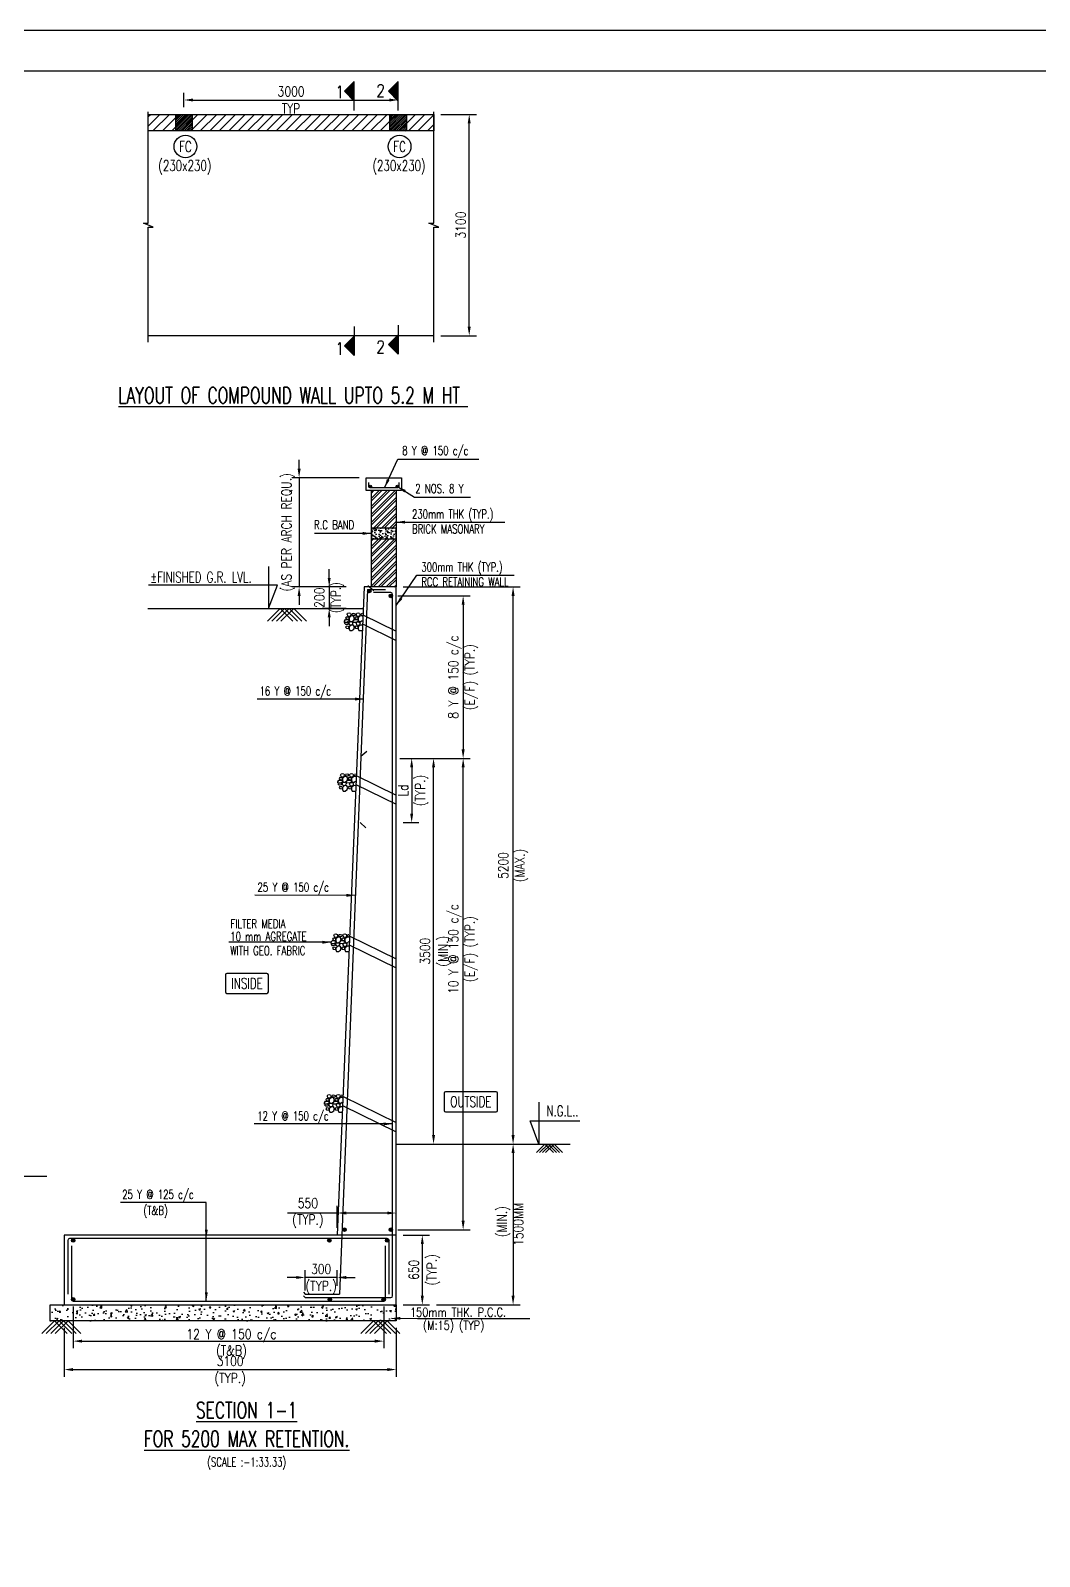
# Model space of a CAD drawing. Extents: x 345615 to 1272425, y -526289 to -156124.
# Drawn here: x 810959 to 839225, y -309011 to -266277 of the extents above; entities that cross this region are included whole.
import ezdxf
from ezdxf.enums import TextEntityAlignment as Align
from ezdxf.lldxf.tags import DXFTag

# ---------------------------------------------------------------- set-up
doc = ezdxf.new("R2010")
doc.units = 0
doc.header["$LTSCALE"] = 500
doc.header["$MEASUREMENT"] = 0
doc.header["$PDMODE"] = 35
doc.header["$PDSIZE"] = -15
doc.layers.get('DEFPOINTS').update_dxf_attribs({"color": 4})
for name, color, linetype in [('NO. BEAM', 3, 'Continuous'), ('S-BRECK LINE', 8, 'Continuous'), ('S-COLUMN', 1, 'Continuous'), ('S-COLUMN CIRCLE', 9, 'Continuous'), ('S-COLUMN HATCH', 8, 'Continuous'), ('S-COLUMN NO', 2, 'Continuous'), ('S-CONCRET LINE', 4, 'Continuous'), ('S-DIM-1', 5, 'Continuous'), ('S-HATCH', 253, 'Continuous'), ('S-LEVEL SECTION', 3, 'Continuous'), ('S-PCC', 9, 'Continuous'), ('S-REINFORCEMENT', 6, 'Continuous'), ('S-RETAINING WALL', 6, 'Continuous'), ('S-RETAINING WALL HATCH', 8, 'Continuous'), ('S-SECTION MARK', 1, 'Continuous'), ('S-TEXT', 2, 'Continuous'), ('S-TEXT-1', 4, 'Continuous'), ('S-TITIL', 6, 'Continuous'), ('s_TITILE', 9, 'Continuous'), ('TITLE', 4, 'Continuous')]:
    doc.layers.add(name, color=color, linetype=linetype)
doc.layers.add('RIDE-PROFILE', color=8, linetype='Continuous', lineweight=25)
doc.styles.add('ROMANS', font='simplex.shx', dxfattribs={"width": 0.8, "height": 275, "bigfont": 'bigfont.shx'})
tags = doc.linetypes.add('HIDDEN', pattern=[0.375, 0.25, -0.125]).pattern_tags.tags
tags[6:7] = [DXFTag(74, 4), DXFTag(75, 0), DXFTag(340, '0'), DXFTag(46, 1.0), DXFTag(50, 0.0), DXFTag(44, 0.0), DXFTag(45, 0.0)]
tags[4:5] = [DXFTag(74, 4), DXFTag(75, 0), DXFTag(340, '0'), DXFTag(46, 1.0), DXFTag(50, 0.0), DXFTag(44, 0.0), DXFTag(45, 0.0)]
doc.dimstyles.new('dim100', dxfattribs={"dimtxt": 250, "dimasz": 250, "dimexe": 200, "dimexo": 200, "dimgap": 100, "dimtad": 1, "dimdec": 0, "dimzin": 0, "dimdsep": 46, "dimtxsty": 'ROMANS', "dimcen": 0, "dimclrd": 5, "dimclre": 5, "dimclrt": 4, "dimadec": 0, "dimazin": 0, "dimtfac": 1, "dimtdec": 0, "dimtix": 1, "dimtofl": 0, "dimtmove": 2, "dimatfit": 3, "dimfxl": 0, "dimtolj": 1, "dimtzin": 0, "dimlwd": -1, "dimlwe": -1, "dimarcsym": 0})
doc.dimstyles.new('dim33.33', dxfattribs={"dimtxt": 250, "dimasz": 250, "dimexe": 200, "dimexo": 200, "dimgap": 100, "dimtad": 1, "dimdec": 0, "dimlfac": 0.333331, "dimzin": 0, "dimdsep": 46, "dimtxsty": 'ROMANS', "dimcen": 0, "dimclrd": 5, "dimclre": 5, "dimclrt": 4, "dimadec": 0, "dimazin": 0, "dimtfac": 1, "dimtdec": 0, "dimtix": 1, "dimtofl": 0, "dimtmove": 2, "dimatfit": 3, "dimfxl": 0, "dimtolj": 1, "dimtzin": 0, "dimlwd": -1, "dimlwe": -1, "dimarcsym": 0})
doc.dimstyles.new('dim50', dxfattribs={"dimtxt": 250, "dimasz": 250, "dimexe": 200, "dimexo": 200, "dimgap": 100, "dimtad": 1, "dimdec": 0, "dimlfac": 0.5, "dimzin": 0, "dimdsep": 46, "dimtxsty": 'ROMANS', "dimcen": 0, "dimclrd": 5, "dimclre": 5, "dimclrt": 4, "dimadec": 0, "dimazin": 0, "dimtfac": 1, "dimtdec": 0, "dimtix": 1, "dimtofl": 0, "dimtmove": 2, "dimatfit": 3, "dimfxl": 0, "dimtolj": 1, "dimtzin": 0, "dimlwd": -1, "dimlwe": -1, "dimarcsym": 0})
pattern_1 = [(45, (-328597.685, -32610.178), (15.2387667, -15.2387667), [])]

# ---------------------------------------------------------------- blocks, each defined once
blk = doc.blocks.new('*D471')
at = {"layer": 'DEFPOINTS', "color": 0}
for p in [(821203, -286660, 0), (823079, -286660), (821053, -299860, 0)]:
    blk.add_point(p, dxfattribs=at)
at = {"layer": 'S-DIM-1', "color": 5}
for p, q in [((821403, -286660), (823279, -286660)), ((821253, -299860), (823279, -299860))]:
    blk.add_line(p, q, dxfattribs=at)
at = {"layer": 'S-DIM-1', "color": 5, "lineweight": -3}
blk.add_line((823079, -299610), (823079, -286910), dxfattribs=at)
at = {"layer": 'S-DIM-1', "color": 5}
for points in [[(823037, -286910), (823121, -286910), (823079, -286660)], [(823037, -299610), (823121, -299610), (823079, -299860)]]:
    blk.add_solid(points, dxfattribs=at)
at = {"layer": 'S-DIM-1', "color": 4, "insert": (823079, -292000), "char_height": 275, "attachment_point": 5, "rotation": 90, "style": 'ROMANS'}
blk.add_mtext('\\A1;10 Y @ 150 c/c\\P(E/F) (TYP.)', dxfattribs=at)
blk = doc.blocks.new('*D472')
at = {"layer": 'DEFPOINTS', "color": 0}
for p in [(821203, -300010), (821203, -301960), (821935, -301960)]:
    blk.add_point(p, dxfattribs=at)
at = {"layer": 'S-DIM-1', "color": 5}
for p, q in [((821403, -300010), (822135, -300010)), ((821403, -301960), (822135, -301960))]:
    blk.add_line(p, q, dxfattribs=at)
at = {"layer": 'S-DIM-1', "color": 5, "lineweight": -3}
blk.add_line((821935, -300260), (821935, -301710), dxfattribs=at)
at = {"layer": 'S-DIM-1', "color": 5}
for points in [[(821893, -300260), (821977, -300260), (821935, -300010)], [(821893, -301710), (821977, -301710), (821935, -301960)]]:
    blk.add_solid(points, dxfattribs=at)
at = {"layer": 'S-DIM-1', "color": 4, "char_height": 275, "attachment_point": 5, "rotation": 90, "style": 'ROMANS'}
for s, insert in [('\\A1;650', (821697, -300985)), ('\\A1;(TYP.)', (822244, -300985))]:
    blk.add_mtext(s, dxfattribs=dict(at, insert=insert))
blk = doc.blocks.new('*D473')
at = {"layer": 'DEFPOINTS', "color": 0}
for p in [(812153, -301810, -19), (820853, -301810, -19), (820853, -302980)]:
    blk.add_point(p, dxfattribs=at)
at = {"layer": 'S-DIM-1', "color": 5}
for p, q in [((812153, -302010), (812153, -303180)), ((820853, -302010), (820853, -303180)), ((812403, -302980), (820603, -302980))]:
    blk.add_line(p, q, dxfattribs=at)
for points in [[(812403, -302938), (812403, -303022), (812153, -302980)], [(820603, -302938), (820603, -303022), (820853, -302980)]]:
    blk.add_solid(points, dxfattribs=at)
at = {"layer": 'S-DIM-1', "color": 4, "insert": (816588, -303059), "char_height": 275, "attachment_point": 5, "style": 'ROMANS'}
blk.add_mtext('\\A1;12 Y @ 150 c/c\\P(T&B)', dxfattribs=at)
blk = doc.blocks.new('*D474')
at = {"layer": 'DEFPOINTS', "color": 0}
for p in [(811903, -302410, -19), (821203, -302410, -19), (821203, -303776)]:
    blk.add_point(p, dxfattribs=at)
at = {"layer": 'S-DIM-1', "color": 5}
for p, q in [((811903, -302610), (811903, -303976)), ((821203, -302610), (821203, -303976)), ((812153, -303776), (820953, -303776))]:
    blk.add_line(p, q, dxfattribs=at)
for points in [[(812153, -303734), (812153, -303818), (811903, -303776)], [(820953, -303734), (820953, -303818), (821203, -303776)]]:
    blk.add_solid(points, dxfattribs=at)
at = {"layer": 'S-DIM-1', "color": 4, "char_height": 275, "style": 'ROMANS'}
for s, insert, attachment_point in [('\\A1;3100', (816553, -303676), 8), ('\\A1;(TYP.)', (816553, -303876), 2)]:
    blk.add_mtext(s, dxfattribs=dict(at, insert=insert, attachment_point=attachment_point))
blk = doc.blocks.new('*D475')
at = {"layer": 'DEFPOINTS', "color": 0}
for p in [(821203, -281860), (824478, -281860), (822982, -297460, 0)]:
    blk.add_point(p, dxfattribs=at)
at = {"layer": 'S-DIM-1', "color": 5}
for p, q in [((821403, -281860), (824678, -281860)), ((823182, -297460), (824678, -297460))]:
    blk.add_line(p, q, dxfattribs=at)
at = {"layer": 'S-DIM-1', "color": 5, "lineweight": -3}
blk.add_line((824478, -297210), (824478, -282110), dxfattribs=at)
at = {"layer": 'S-DIM-1', "color": 5}
for points in [[(824436, -282110), (824520, -282110), (824478, -281860)], [(824436, -297210), (824520, -297210), (824478, -297460)]]:
    blk.add_solid(points, dxfattribs=at)
at = {"layer": 'S-DIM-1', "color": 4, "insert": (824478, -289660), "char_height": 275, "attachment_point": 5, "rotation": 90, "style": 'ROMANS'}
blk.add_mtext('\\A1;5200\\P(MAX.)', dxfattribs=at)
blk = doc.blocks.new('*D476')
at = {"layer": 'DEFPOINTS', "color": 0}
for p in [(820003, -281860, -1), (819327, -282460), (820003, -282460, -1)]:
    blk.add_point(p, dxfattribs=at)
at = {"layer": 'S-DIM-1', "color": 5, "lineweight": -3}
for p, q in [((819327, -281610), (819327, -281360)), ((819327, -281860), (819327, -282460)), ((819327, -282710), (819327, -282960))]:
    blk.add_line(p, q, dxfattribs=at)
at = {"layer": 'S-DIM-1', "color": 5}
for p, q in [((819803, -281860), (819127, -281860)), ((819803, -282460), (819127, -282460))]:
    blk.add_line(p, q, dxfattribs=at)
for points in [[(819285, -281610), (819368, -281610), (819327, -281860)], [(819285, -282710), (819368, -282710), (819327, -282460)]]:
    blk.add_solid(points, dxfattribs=at)
at = {"layer": 'S-DIM-1', "color": 4, "insert": (819327, -282160), "char_height": 275, "attachment_point": 5, "rotation": 90, "style": 'ROMANS'}
blk.add_mtext('\\A1;200\\P(TYP.)', dxfattribs=at)
blk = doc.blocks.new('*D477')
at = {"layer": 'DEFPOINTS', "color": 0}
for p in [(818653, -301197), (819553, -301634), (818653, -301760)]:
    blk.add_point(p, dxfattribs=at)
at = {"layer": 'S-DIM-1', "color": 5, "lineweight": -3}
for p, q in [((818403, -301197), (818153, -301197)), ((819553, -301197), (818653, -301197)), ((819803, -301197), (820053, -301197))]:
    blk.add_line(p, q, dxfattribs=at)
at = {"layer": 'S-DIM-1', "color": 5}
for p, q in [((818653, -301560), (818653, -300997)), ((819553, -301434), (819553, -300997))]:
    blk.add_line(p, q, dxfattribs=at)
for points in [[(818403, -301155), (818403, -301239), (818653, -301197)], [(819803, -301155), (819803, -301239), (819553, -301197)]]:
    blk.add_solid(points, dxfattribs=at)
at = {"layer": 'S-DIM-1', "color": 4, "char_height": 275, "style": 'ROMANS'}
for s, insert, attachment_point in [('\\A1;300', (819103, -301097), 8), ('\\A1;(TYP.)', (819103, -301297), 2)]:
    blk.add_mtext(s, dxfattribs=dict(at, insert=insert, attachment_point=attachment_point))
blk = doc.blocks.new('*D478')
at = {"layer": 'DEFPOINTS', "color": 0}
for p in [(820363, -278800), (818484, -281860), (820003, -281860)]:
    blk.add_point(p, dxfattribs=at)
at = {"layer": 'S-DIM-1', "color": 5, "lineweight": -3}
for p, q in [((818484, -278550), (818484, -278300)), ((818484, -278800), (818484, -281860)), ((818484, -282110), (818484, -282360))]:
    blk.add_line(p, q, dxfattribs=at)
at = {"layer": 'S-DIM-1', "color": 5}
for p, q in [((820163, -278800), (818284, -278800)), ((819803, -281860), (818284, -281860))]:
    blk.add_line(p, q, dxfattribs=at)
for points in [[(818442, -278550), (818526, -278550), (818484, -278800)], [(818442, -282110), (818526, -282110), (818484, -281860)]]:
    blk.add_solid(points, dxfattribs=at)
at = {"layer": 'S-DIM-1', "color": 4, "insert": (818175, -280330), "char_height": 275, "attachment_point": 5, "rotation": 90, "style": 'ROMANS'}
blk.add_mtext('\\A1;(AS PER ARCH REQU.)', dxfattribs=at)
blk = doc.blocks.new('*D479')
at = {"layer": 'DEFPOINTS', "color": 0}
for p in [(821103, -286660), (821203, -288460), (821637, -288460)]:
    blk.add_point(p, dxfattribs=at)
at = {"layer": 'S-DIM-1', "color": 5}
for p, q in [((821303, -286660), (821837, -286660)), ((821403, -288460), (821837, -288460))]:
    blk.add_line(p, q, dxfattribs=at)
at = {"layer": 'S-DIM-1', "color": 5, "lineweight": -3}
blk.add_line((821637, -286910), (821637, -288210), dxfattribs=at)
at = {"layer": 'S-DIM-1', "color": 5}
for points in [[(821595, -286910), (821678, -286910), (821637, -286660)], [(821595, -288210), (821678, -288210), (821637, -288460)]]:
    blk.add_solid(points, dxfattribs=at)
at = {"layer": 'S-DIM-1', "color": 4, "char_height": 275, "rotation": 90, "style": 'ROMANS'}
for s, insert, attachment_point in [('\\A1;(TYP.)', (821737, -287560), 2), ('\\A1;Ld', (821537, -287560), 8)]:
    blk.add_mtext(s, dxfattribs=dict(at, insert=insert, attachment_point=attachment_point))
blk = doc.blocks.new('*D480')
at = {"layer": 'DEFPOINTS', "color": 0}
for p in [(822450, -297460, 0), (822135, -301960, 0), (824478, -301960)]:
    blk.add_point(p, dxfattribs=at)
at = {"layer": 'S-DIM-1', "color": 5}
for p, q in [((822650, -297460), (824678, -297460)), ((822335, -301960), (824678, -301960))]:
    blk.add_line(p, q, dxfattribs=at)
at = {"layer": 'S-DIM-1', "color": 5, "lineweight": -3}
blk.add_line((824478, -297710), (824478, -301710), dxfattribs=at)
at = {"layer": 'S-DIM-1', "color": 5}
for points in [[(824436, -297710), (824520, -297710), (824478, -297460)], [(824436, -301710), (824520, -301710), (824478, -301960)]]:
    blk.add_solid(points, dxfattribs=at)
at = {"layer": 'S-DIM-1', "color": 4, "insert": (824394, -299710), "char_height": 275, "attachment_point": 5, "rotation": 90, "style": 'ROMANS'}
blk.add_mtext('\\A1; (MIN.)\\P1500MM ', dxfattribs=at)
blk = doc.blocks.new('*D481')
at = {"layer": 'DEFPOINTS', "color": 0}
for p in [(821203, -286660, 0), (822250, -286660), (821203, -297460, 0)]:
    blk.add_point(p, dxfattribs=at)
at = {"layer": 'S-DIM-1', "color": 5}
for p, q in [((821403, -286660), (822450, -286660)), ((821403, -297460), (822450, -297460))]:
    blk.add_line(p, q, dxfattribs=at)
at = {"layer": 'S-DIM-1', "color": 5, "lineweight": -3}
blk.add_line((822250, -297210), (822250, -286910), dxfattribs=at)
at = {"layer": 'S-DIM-1', "color": 5}
for points in [[(822208, -286910), (822292, -286910), (822250, -286660)], [(822208, -297210), (822292, -297210), (822250, -297460)]]:
    blk.add_solid(points, dxfattribs=at)
at = {"layer": 'S-DIM-1', "color": 4, "char_height": 275, "attachment_point": 5, "rotation": 90, "style": 'ROMANS'}
for s, insert in [('\\A1;3500', (822012, -292060)), ('\\A1;(MIN.)', (822559, -292060))]:
    blk.add_mtext(s, dxfattribs=dict(at, insert=insert))
blk = doc.blocks.new('*D482')
at = {"layer": 'DEFPOINTS', "color": 0}
for p in [(819553, -299392), (821203, -299905), (819553, -300010)]:
    blk.add_point(p, dxfattribs=at)
at = {"layer": 'S-DIM-1', "color": 5, "lineweight": -3}
for p, q in [((819553, -299392), (818160, -299392)), ((820953, -299392), (819803, -299392))]:
    blk.add_line(p, q, dxfattribs=at)
at = {"layer": 'S-DIM-1', "color": 5}
for p, q in [((819553, -299810), (819553, -299192)), ((821203, -299705), (821203, -299192))]:
    blk.add_line(p, q, dxfattribs=at)
for points in [[(819803, -299351), (819803, -299434), (819553, -299392)], [(820953, -299351), (820953, -299434), (821203, -299392)]]:
    blk.add_solid(points, dxfattribs=at)
at = {"layer": 'S-DIM-1', "color": 4, "insert": (818731, -299392), "char_height": 275, "attachment_point": 5, "style": 'ROMANS'}
blk.add_mtext('\\A1;550\\P(TYP.)', dxfattribs=at)
blk = doc.blocks.new('A$C3C2A062F')
at = {"layer": 'S-COLUMN HATCH'}
h = blk.add_hatch(dxfattribs=at)
h.set_pattern_fill('ANSI31', color=256, scale=150, style=0)
h.set_pattern_definition([(45, (-56668.66, -124038.072), (-13.2582521, 13.2582521), [])])
h.paths.add_polyline_path([(115, -115), (-115, -115), (-115, 115), (115, 115)])
at = {"layer": 'S-COLUMN'}
for p, q in [((-115, -115), (-115, 115)), ((-115, 115), (115, 115)), ((115, 115), (115, -115)), ((115, -115), (-115, -115))]:
    blk.add_line(p, q, dxfattribs=at)
blk = doc.blocks.new('*U402')
at = {"layer": 'S-SECTION MARK', "ltscale": 5}
h = blk.add_hatch(dxfattribs=at)
h.set_pattern_fill('ANSI31', color=256, scale=172.406964, angle=-90, style=0)
h.set_pattern_definition(pattern_1)
h.paths.add_polyline_path([(267, 2343), (0, 2615), (0, 2072)])
h = blk.add_hatch(dxfattribs=at)
h.set_pattern_fill('ANSI31', color=256, scale=172.406964, angle=-90, style=0)
h.set_pattern_definition([(45, (-1838.978, -79340.725), (15.2387667, -15.2387667), [])])
h.paths.add_polyline_path([(267, -4744), (0, -5015), (0, -4472)])
at = {"layer": 'S-SECTION MARK'}
for p, q in [((0, 1802), (0, 2615)), ((0, 2615), (267, 2343)), ((0, 2072), (267, 2343)), ((0, -4203), (0, -5015)), ((0, -4472), (267, -4744)), ((0, -5015), (267, -4744))]:
    blk.add_line(p, q, dxfattribs=at)
blk = doc.blocks.new('*D607')
at = {"layer": 'DEFPOINTS', "color": 0, "ltscale": 0.3}
for p in [(821258, -268223), (815258, -268625), (821258, -268625)]:
    blk.add_point(p, dxfattribs=at)
at = {"layer": 'S-DIM-1', "color": 5, "ltscale": 0.3}
for p, q in [((815258, -268425), (815258, -268023)), ((815508, -268223), (821008, -268223)), ((821258, -268425), (821258, -268023))]:
    blk.add_line(p, q, dxfattribs=at)
for points in [[(815508, -268182), (815508, -268265), (815258, -268223)], [(821008, -268182), (821008, -268265), (821258, -268223)]]:
    blk.add_solid(points, dxfattribs=at)
at = {"layer": 'S-DIM-1', "color": 4, "lineweight": 0, "ltscale": 0.3, "char_height": 275, "attachment_point": 5, "style": 'ROMANS'}
for s, insert in [('\\A1;3000', (818258, -267986)), ('\\A1;TYP', (818258, -268461))]:
    blk.add_mtext(s, dxfattribs=dict(at, insert=insert))
blk = doc.blocks.new('*U403')
at = {"layer": 'S-SECTION MARK', "ltscale": 5}
h = blk.add_hatch(dxfattribs=at)
h.set_pattern_fill('ANSI31', color=256, scale=172.406964, angle=-90, style=0)
h.set_pattern_definition(pattern_1)
h.paths.add_polyline_path([(267, 2343), (0, 2615), (0, 2072)])
h = blk.add_hatch(dxfattribs=at)
h.set_pattern_fill('ANSI31', color=256, scale=172.406964, angle=-90, style=0)
h.set_pattern_definition([(45, (-1838.978, -79380.776), (15.2387667, -15.2387667), [])])
h.paths.add_polyline_path([(267, -4784), (0, -5056), (0, -4512)])
at = {"layer": 'S-SECTION MARK'}
for p, q in [((0, 1802), (0, 2615)), ((0, 2615), (267, 2343)), ((0, 2072), (267, 2343)), ((0, -4243), (0, -5056)), ((0, -4512), (267, -4784)), ((0, -5056), (267, -4784))]:
    blk.add_line(p, q, dxfattribs=at)
blk = doc.blocks.new('*U404')
at = {"layer": 'S-BRECK LINE'}
blk.add_lwpolyline([(-6550, 0), (-113, 0), (-113, -275), (113, 275), (113, 0), (6350, 0)], dxfattribs=at)
blk = doc.blocks.new('*D608')
at = {"layer": 'DEFPOINTS', "color": 0, "ltscale": 0.3}
for p in [(822258, -268625), (823249, -268625), (822258, -274825)]:
    blk.add_point(p, dxfattribs=at)
at = {"layer": 'S-DIM-1', "color": 5, "ltscale": 0.3}
for p, q in [((822458, -268625), (823449, -268625)), ((823249, -274575), (823249, -268875)), ((822458, -274825), (823449, -274825))]:
    blk.add_line(p, q, dxfattribs=at)
for points in [[(823207, -268875), (823290, -268875), (823249, -268625)], [(823207, -274575), (823290, -274575), (823249, -274825)]]:
    blk.add_solid(points, dxfattribs=at)
at = {"layer": 'S-DIM-1', "color": 4, "lineweight": 0, "ltscale": 0.3, "insert": (823011, -271725), "char_height": 275, "attachment_point": 5, "rotation": 90, "style": 'ROMANS'}
blk.add_mtext('\\A1;3100', dxfattribs=at)
blk = doc.blocks.new('*D609')
at = {"layer": 'DEFPOINTS', "color": 0}
for p in [(821053, -282110, 0), (821203, -286660, 0), (823079, -286660)]:
    blk.add_point(p, dxfattribs=at)
at = {"layer": 'S-DIM-1', "color": 5}
for p, q in [((821253, -282110), (823279, -282110)), ((821403, -286660), (823279, -286660))]:
    blk.add_line(p, q, dxfattribs=at)
at = {"layer": 'S-DIM-1', "color": 5, "lineweight": -3}
blk.add_line((823079, -282360), (823079, -286410), dxfattribs=at)
at = {"layer": 'S-DIM-1', "color": 5}
for points in [[(823037, -282360), (823121, -282360), (823079, -282110)], [(823037, -286410), (823121, -286410), (823079, -286660)]]:
    blk.add_solid(points, dxfattribs=at)
at = {"layer": 'S-DIM-1', "color": 4, "insert": (823079, -284385), "char_height": 275, "attachment_point": 5, "rotation": 90, "style": 'ROMANS'}
blk.add_mtext('\\A1;8 Y @ 150 c/c\\P(E/F) (TYP.)', dxfattribs=at)
blk = doc.blocks.new('A$C1DFA76C7')
at = {"color": 253, "linetype": 'Continuous'}
for p, q in [((-136, 449), (-121, 413)), ((-134, 449), (-118, 485)), ((-118, 485), (-78, 497)), ((-78, 497), (-37, 482)), ((-37, 482), (-22, 449)), ((-35, 413), (-22, 449)), ((-4, 449), (4, 469)), ((24, 418), (-4, 449)), ((52, 474), (4, 469)), ((103, 462), (52, 474)), ((105, 449), (82, 424)), ((105, 449), (103, 462)), ((118, 449), (133, 413)), ((120, 449), (136, 485)), ((136, 485), (176, 497)), ((176, 497), (217, 482)), ((217, 482), (232, 449)), ((219, 413), (232, 449)), ((250, 449), (258, 469)), ((278, 418), (250, 449)), ((289, 473), (258, 469)), ((-207, 258), (-179, 309)), ((-207, 228), (-207, 258)), ((-144, 223), (-207, 228)), ((-201, 197), (-193, 217)), ((-173, 166), (-201, 197)), ((-145, 222), (-193, 217)), ((-179, 309), (-113, 309)), ((-149, 378), (-174, 352)), ((-174, 352), (-154, 322)), ((-149, 124), (-174, 98)), ((-174, 98), (-154, 68)), ((-114, 171), (-173, 166)), ((-154, 322), (-90, 314)), ((-154, 68), (-90, 60)), ((-98, 370), (-149, 378)), ((-98, 116), (-149, 124)), ((-94, 209), (-145, 222)), ((-90, 251), (-144, 223)), ((-121, 413), (-78, 401)), ((-92, 197), (-114, 171)), ((-113, 309), (-80, 286)), ((-78, 352), (-98, 370)), ((-78, 98), (-98, 116)), ((-92, 197), (-94, 209)), ((-90, 314), (-78, 337)), ((-80, 286), (-90, 251)), ((-90, 60), (-78, 83)), ((-84, 203), (-69, 168)), ((-82, 203), (-66, 239)), ((-78, 401), (-35, 413)), ((-75, 355), (-78, 302)), ((-78, 337), (-78, 352)), ((-78, 302), (-57, 253)), ((-75, 101), (-78, 48)), ((-78, 83), (-78, 98)), ((-78, 48), (-58, 0)), ((-17, 408), (-75, 355)), ((-17, 154), (-75, 101)), ((-69, 168), (-26, 155)), ((-66, 239), (-26, 251)), ((-57, 253), (-4, 251)), ((-26, 251), (15, 236)), ((-26, 155), (17, 168)), ((44, 403), (-17, 408)), ((44, 149), (-17, 154)), ((-4, 251), (52, 294)), ((0, 0), (52, 40)), ((15, 236), (30, 203)), ((17, 168), (30, 203)), ((82, 424), (24, 418)), ((29, 258), (75, 309)), ((47, 228), (29, 258)), ((72, 358), (44, 403)), ((72, 104), (44, 149)), ((110, 223), (47, 228)), ((52, 294), (72, 358)), ((52, 40), (72, 104)), ((75, 309), (141, 309)), ((105, 378), (80, 352)), ((80, 352), (100, 322)), ((105, 124), (80, 98)), ((80, 98), (100, 68)), ((100, 322), (164, 314)), ((100, 68), (164, 60)), ((156, 370), (105, 378)), ((156, 116), (105, 124)), ((164, 251), (110, 223)), ((118, 195), (133, 159)), ((120, 195), (136, 231)), ((133, 413), (176, 401)), ((133, 159), (176, 147)), ((136, 231), (176, 243)), ((141, 309), (174, 286)), ((176, 352), (156, 370)), ((176, 98), (156, 116)), ((164, 314), (176, 337)), ((174, 286), (164, 251)), ((164, 60), (176, 83)), ((176, 401), (219, 413)), ((179, 355), (176, 302)), ((176, 337), (176, 352)), ((176, 302), (197, 253)), ((176, 243), (217, 228)), ((176, 147), (219, 159)), ((179, 101), (176, 48)), ((176, 83), (176, 98)), ((176, 48), (196, 0)), ((237, 408), (179, 355)), ((237, 154), (179, 101)), ((197, 253), (250, 251)), ((217, 228), (232, 195)), ((219, 159), (232, 195)), ((289, 404), (237, 408)), ((289, 150), (237, 154)), ((250, 251), (289, 281)), ((289, 420), (278, 418))]:
    blk.add_line(p, q, dxfattribs=at)
at = {"color": 253}
for p, q in [((196, 0), (289, 0, -10)), ((-58, 0), (0, 0))]:
    blk.add_line(p, q, dxfattribs=at)
blk = doc.blocks.new('zw$155A')
at = {"layer": 's_TITILE', "color": 7}
blk.add_lwpolyline([(0, 0), (88000, 0), (88000, 58000), (0, 58000)], close=True, dxfattribs=at)
at = {"layer": 's_TITILE', "color": 1}
blk.add_lwpolyline([(1300, 800), (78500, 800), (78500, 57200), (1300, 57200)], close=True, dxfattribs=at)

msp = doc.modelspace()

# ---------------------------------------------------------------- hatches: boundary and pattern name
at = {"layer": 'S-HATCH'}
h = msp.add_hatch(dxfattribs=at)
h.set_pattern_fill('ANSI32', color=256, scale=420, style=0)
h.set_pattern_definition([(45, (-7870684.63, 118943.27), (-111.369318, 111.369318), []), (45, (-7870610.38, 118943.27), (-111.369318, 111.369318), [])])
h.paths.add_polyline_path([(820512.66, -280210.341), (821202.66, -280210.341), (821202.66, -279160.341), (820512.66, -279160.341)])
h.paths.add_polyline_path([(821202.66, -280510.341), (820512.66, -280510.341), (820512.66, -281860.341), (821202.66, -281860.341)])
at = {"layer": 'S-PCC', "linetype": 'ByBlock'}
h = msp.add_hatch(dxfattribs=at)
h.set_pattern_fill('AR-CONC,_O', color=256, scale=30)
h.set_pattern_definition([(50, (-17502888.8, 1129629.59), (215.1780548, -18.8256405), [22.5, -247.5]), (355, (-17502888.8, 1129629.6), (-41.6254, 225.65764), [18, -198]), (100.4514445, (-17502870.87, 1129628.02), (173.552654, 206.8319973), [19.1220576, -210.3426336]), (46.1842, (-17502888.8, 1129689.6), (320.1723992, -49.6557842), [33.75, -371.25]), (96.6356355, (-17502862.12, 1129685.45), (280.3985837, 292.23558), [28.6831026, -315.514128]), (351.184164, (-17502888.8, 1129689.6), (280.3985835, 292.23558), [27, -297.0000003]), (21, (-17502858.8, 1129674.59), (179.0721156, -120.7856672), [22.5, -247.5]), (326, (-17502858.8, 1129674.6), (72.9945996, 217.5450135), [18, -198]), (71.4514447, (-17502843.88, 1129664.52), (252.066713, 96.7593458), [19.122057, -210.3426336]), (37.5, (-17502888.8, 1129629.59), (3.6479566, 99.86815615), [0, -195.6, 0, -201, 0, -198.75]), (7.5, (-17502888.8, 1129629.59), (78.92086123, 118.32351356), [0, -114.6, 0, -191.1, 0, -75.75]), (327.5, (-17502955.7, 1129629.59), (160.14673085, -6.76646152), [0, -75, 0, -234, 0, -310.5]), (317.5, (-17502985.7, 1129629.59), (174.9558508, 30.0314947), [0, -97.5, 0, -155.4, 0, -220.5])])
h.paths.add_polyline_path([(821202.66, -280210.341), (820512.66, -280210.341), (820512.66, -280510.341), (821202.66, -280510.341)])
h = msp.add_hatch(dxfattribs=at)
h.set_pattern_fill('AR-CONC,_O', color=256, scale=66.666667)
h.set_pattern_definition([(50, (-16281504.77, 109366.88), (478.173455, -41.834757), [50, -550]), (355, (-16281504.77, 109366.9), (-92.500889, 501.461422), [40, -440]), (100.4514445, (-16281464.9, 109363.4), (385.672564, 459.626661), [42.493461, -467.428075]), (46.1842, (-16281504.77, 109500.2), (711.49422, -110.346187), [75, -825]), (96.6356355, (-16281445.5, 109491), (623.107964, 649.4124), [63.740228, -701.142507]), (351.184164, (-16281504.8, 109500.2), (623.107963, 649.4124), [60, -660]), (21, (-16281438.1, 109466.88), (397.938035, -268.412594), [50, -550]), (326, (-16281438.1, 109466.9), (162.210221, 483.433363), [40, -440]), (71.4514447, (-16281404.94, 109444.5), (560.148251, 215.020769), [42.49346, -467.428075]), (37.5, (-16281504.77, 109366.88), (8.1065702, 221.9292359), [0, -434.6666667, 0, -446.6666667, 0, -441.6666667]), (7.5, (-16281504.77, 109366.88), (175.3796916, 262.9411413), [0, -254.6666667, 0, -424.6666667, 0, -168.3333333]), (327.5, (-16281653.43, 109366.88), (355.8816241, -15.0365812), [0, -166.6666667, 0, -520, 0, -690]), (317.5, (-16281720.1, 109366.88), (388.7907796, 66.736655), [0, -216.6666667, 0, -345.3333333, 0, -490])])
h.paths.add_polyline_path([(811508.935, -302410.341), (811508.935, -301960.341), (821202.66, -301960.341), (821202.66, -302410.341)])
at = {"layer": 'S-RETAINING WALL HATCH'}
h = msp.add_hatch(dxfattribs=at)
h.set_pattern_fill('ANSI31', color=256, scale=1500, style=0)
h.set_pattern_definition([(45, (706070.97, -519001.49), (-132.58252, 132.58252), [])])
h.paths.add_polyline_path([(822257.738, -268625.234), (822257.738, -269085.234), (814257.738, -269085.234), (814257.738, -268625.234)])

# ---------------------------------------------------------------- linework, layer by layer
at = {"color": 4, "ltscale": 0.25}
msp.add_line((822257.738, -274825.234, 11.068), (814257.738, -274825.234, 11.068), dxfattribs=at)
at = {"layer": 'NO. BEAM', "color": 7}
for points, elevation in [([(817583.468, -292681.849), (816463.468, -292681.849, 0.414213562), (816423.468, -292721.849), (816423.468, -293201.849, 0.414213562), (816463.468, -293241.849), (817583.468, -293241.849, 0.414213562), (817623.468, -293201.849), (817623.468, -292721.849, 0.414213562)], 11.068), ([(824006.018, -295997.517), (822586.018, -295997.517, 0.414213562), (822546.018, -296037.517), (822546.018, -296517.517, 0.414213562), (822586.018, -296557.517), (824006.018, -296557.517, 0.414213562), (824046.018, -296517.517), (824046.018, -296037.517, 0.414213562)], 40.325)]:
    msp.add_lwpolyline(points, format="xyb", close=True, dxfattribs=dict(at, elevation=elevation))
at = {"layer": 'RIDE-PROFILE', "color": 2, "linetype": 'HIDDEN', "ltscale": 1000}
for p, q in [((820259.973, -282893.383, 11.068), (821202.66, -283355.103, 11.068)), ((820271.806, -282644.28, 11.068), (821202.66, -283100.204, 11.068)), ((820086.014, -287140.443, 11.068), (821202.66, -287687.366, 11.068)), ((820074.181, -287389.546, 11.068), (821202.66, -287942.265, 11.068)), ((819900.222, -291636.606, 11.068), (821202.66, -292274.528, 11.068)), ((819888.389, -291885.709, 11.068), (821202.66, -292529.428, 11.068)), ((819714.431, -296132.768, 11.068), (821202.66, -296861.69, 11.068)), ((819702.597, -296381.872, 11.068), (821202.66, -297116.59, 11.068))]:
    msp.add_line(p, q, dxfattribs=at)
at = {"layer": 'S-COLUMN', "color": 4, "elevation": 11.068}
for points in [[(820512.66, -281860.341), (820512.66, -279160.341)], [(821202.66, -279160.341), (821202.66, -281860.341)]]:
    msp.add_lwpolyline(points, dxfattribs=at)
at = {"layer": 'S-COLUMN CIRCLE'}
for centre in [(815299.031, -269526.095, 11.068), (821299.031, -269526.095, 11.068)]:
    msp.add_circle(centre, 317.825, dxfattribs=at)
at = {"layer": 'S-CONCRET LINE'}
for p, q in [((819552.66, -300010.341, 11.068), (811902.66, -300010.341, 11.068)), ((811902.66, -300010.341, 11.068), (811902.66, -301960.341, 11.068)), ((811508.935, -301960.341, 11.068), (821202.66, -301960.341, 11.068))]:
    msp.add_line(p, q, dxfattribs=at)
at = {"layer": 'S-CONCRET LINE', "linetype": 'HIDDEN', "ltscale": 0.25}
msp.add_line((821202.66, -300010.341, 11.068), (819552.66, -300010.341, 11.068), dxfattribs=at)
at = {"layer": 'S-CONCRET LINE', "elevation": 11.068}
msp.add_lwpolyline([(820362.66, -279160.341), (820362.66, -278800.341), (821352.66, -278800.341), (821352.66, -279160.341)], close=True, dxfattribs=at)
msp.add_lwpolyline([(821202.66, -301960.341), (821202.66, -300010.341)], dxfattribs=at)
at = {"layer": 'S-LEVEL SECTION'}
for p, q in [((814243.488, -282460.341, 11.068), (820277.867, -282460.341, 11.068)), ((821202.66, -297460.341, 11.068), (826076.239, -297460.341, 11.068))]:
    msp.add_line(p, q, dxfattribs=at)
at = {"layer": 'S-LEVEL SECTION', "elevation": 11.068}
for points in [[(817624.008, -281289.942), (817624.008, -282460.341), (817874.008, -281810.341), (814263.379, -281810.341)], [(825203.09, -296289.942), (825203.09, -297460.341), (824953.09, -296810.341), (826346.82, -296810.341)]]:
    msp.add_lwpolyline(points, dxfattribs=at)
at = {"layer": 'S-PCC', "elevation": 11.068}
for points in [[(821202.66, -280210.341), (820512.66, -280210.341), (820512.66, -280510.341), (821202.66, -280510.341)], [(811508.935, -302410.341), (811508.935, -301960.341), (821202.66, -301960.341), (821202.66, -302410.341)]]:
    msp.add_lwpolyline(points, close=True, dxfattribs=at)
for points in [[(817593.735, -282818.314), (817951.708, -282460.341), (818309.681, -282818.314)], [(817720.298, -282818.314), (818078.271, -282460.341), (818436.243, -282818.314)], [(817846.86, -282818.314), (818204.833, -282460.341), (818562.806, -282818.314)], [(817973.423, -282818.314), (818331.396, -282460.341), (818689.368, -282818.314)], [(825610.598, -297698.99), (825371.949, -297460.341), (825133.301, -297698.99)], [(825694.973, -297698.99), (825456.324, -297460.341), (825217.676, -297698.99)], [(825779.348, -297698.99), (825540.699, -297460.341), (825302.051, -297698.99)], [(825863.723, -297698.99), (825625.074, -297460.341), (825386.426, -297698.99)], [(811989.425, -302768.314), (811631.453, -302410.341), (811273.48, -302768.314)], [(812115.988, -302768.314), (811758.015, -302410.341), (811400.042, -302768.314)], [(812242.55, -302768.314), (811884.578, -302410.341), (811526.605, -302768.314)], [(812369.113, -302768.314), (812011.14, -302410.341), (811653.167, -302768.314)], [(820929.436, -302768.314), (820571.464, -302410.341), (820213.491, -302768.314)], [(821055.999, -302768.314), (820698.026, -302410.341), (820340.053, -302768.314)], [(821182.561, -302768.314), (820824.589, -302410.341), (820466.616, -302768.314)], [(821309.124, -302768.314), (820951.151, -302410.341), (820593.178, -302768.314)]]:
    msp.add_lwpolyline(points, dxfattribs=at)
at = {"layer": 'S-REINFORCEMENT', "ltscale": 10}
msp.add_line((820400.559, -281927.095, 11.068), (819614.003, -301660.341, 11.068), dxfattribs=at)
at = {"layer": 'S-REINFORCEMENT', "elevation": 11.068}
msp.add_lwpolyline([(821277.66, -278935.341), (821277.66, -279047.841, -0.414213562), (821240.16, -279085.341), (820475.16, -279085.341, -0.414213562), (820437.66, -279047.841), (820437.66, -278935.341)], format="xyb", dxfattribs=at)
at = {"layer": 'S-REINFORCEMENT', "const_width": 37.5, "elevation": 11.068}
for points in [[(820456.41, -279047.841, 1), (820493.91, -279047.841, 1)], [(821258.91, -279047.841, -1), (821221.41, -279047.841, -1)]]:
    msp.add_lwpolyline(points, format="xyb", close=True, dxfattribs=at)
at = {"layer": 'S-REINFORCEMENT', "ltscale": 10, "elevation": 11.068}
for points in [[(818602.66, -301710.341), (818652.66, -301760.341), (821052.66, -301760.341, 0.414213562), (821102.66, -301710.341), (821102.66, -282069.297, 0.414213562), (821052.66, -282019.297), (820569.66, -282019.297)], [(821002.66, -301660.341), (821002.66, -300160.341, 0.414213562), (820952.66, -300110.341), (812052.66, -300110.341, 0.414213562), (812002.66, -300160.341), (812002.66, -301660.341)], [(812102.66, -300310.341), (812102.66, -301810.341, 0.414213562), (812152.66, -301860.341), (820852.66, -301860.341, 0.414213562), (820902.66, -301810.341), (820902.66, -300310.341)]]:
    msp.add_lwpolyline(points, format="xyb", dxfattribs=at)
for points in [[(820400.559, -281927.095), (820901.818, -281927.095)], [(820409.994, -281815.818), (820576.083, -281961.083)], [(820214.209, -286602.277), (820380.297, -286457.012)], [(820189.809, -288460.341), (820355.898, -288605.607)], [(818602.66, -301610.341), (818652.66, -301660.341), (819614.003, -301660.341)]]:
    msp.add_lwpolyline(points, dxfattribs=at)
at = {"layer": 'S-REINFORCEMENT', "ltscale": 10, "const_width": 50, "elevation": 11.068}
for points in [[(820425.658, -281977.095, 1), (820475.658, -281977.095, 1)], [(821027.66, -282110.341, 1), (821077.66, -282110.341, 1)], [(819727.66, -299860.34, 1), (819777.66, -299860.34, 1)], [(821027.66, -299860.34, 1), (821077.66, -299860.34, 1)], [(812177.66, -300160.342, 1), (812127.66, -300160.342, 1)], [(819357, -300160.342, 1), (819307, -300160.342, 1)], [(820927.66, -300160.341, -1), (820977.66, -300160.341, -1)], [(812177.66, -301810.342, -1), (812127.66, -301810.342, -1)], [(819368.448, -301810.342, -1), (819318.448, -301810.342, -1)], [(820877.66, -301810.341, -1), (820827.66, -301810.341, -1)]]:
    msp.add_lwpolyline(points, format="xyb", close=True, dxfattribs=at)
at = {"layer": 'S-REINFORCEMENT'}
for centre in [(820475.16, -279047.841, 11.068), (821240.16, -279047.841, 11.068)]:
    msp.add_circle(centre, 37.5, dxfattribs=at)
at = {"layer": 'S-REINFORCEMENT', "ltscale": 10}
for centre in [(820450.658, -281977.095, 11.068), (821052.66, -282110.341, 11.068), (819752.66, -299860.34, 11.068), (821052.66, -299860.34, 11.068), (812152.66, -300160.342, 11.068), (819332, -300160.342, 11.068), (820952.66, -300160.341, 11.068), (812152.66, -301810.342, 11.068), (819343.448, -301810.342, 11.068), (820852.66, -301810.341, 11.068)]:
    msp.add_circle(centre, 50, dxfattribs=at)
at = {"layer": 'S-RETAINING WALL', "color": 210}
for p, q in [((820302.66, -281860.341, 11.068), (819552.66, -300010.341, 11.068)), ((821202.66, -281860.341, 11.068), (820302.66, -281860.341, 11.068))]:
    msp.add_line(p, q, dxfattribs=at)
at = {"layer": 'S-RETAINING WALL', "elevation": 11.068}
msp.add_lwpolyline([(822257.738, -268625.234), (822257.738, -269085.234), (814257.738, -269085.234), (814257.738, -268625.234)], close=True, dxfattribs=at)
at = {"layer": 'S-RETAINING WALL', "color": 210, "elevation": 11.068}
msp.add_lwpolyline([(821202.66, -300010.341), (821202.66, -281860.341)], dxfattribs=at)

# ---------------------------------------------------------------- block references
at = {"xscale": 1.420454545454545, "yscale": 1.420454545454545, "zscale": 1.420454545454545}
msp.add_blockref('zw$155A', (742491.026, -348663.35), dxfattribs=at)
at = {"color": 0}
for p in [(819961.688, -283080.082, 21.708), (819775.896, -287576.245, 21.708), (819590.104, -292072.408, 21.708), (819404.313, -296568.571, 21.708)]:
    msp.add_blockref('A$C1DFA76C7', p, dxfattribs=at)
at = {"layer": 'S-REINFORCEMENT', "color": 30, "lineweight": 0, "ltscale": 0.3, "xscale": 2, "yscale": 2, "zscale": 2}
for p in [(815257.738, -268855.234, 11.068), (821257.738, -268855.234, 11.068)]:
    msp.add_blockref('A$C3C2A062F', p, dxfattribs=at)
at = {"layer": 'S-RETAINING WALL HATCH', "xscale": -1}
for name, p in [('*U403', (820023.96, -270322.93, 11.068)), ('*U402', (821257.738, -270322.93, 11.068))]:
    msp.add_blockref(name, p, dxfattribs=at)
at = {"layer": 'S-RETAINING WALL HATCH', "xscale": 0.5, "yscale": 0.5, "zscale": 0.5, "rotation": 90}
for p in [(814257.738, -271725.234, 11.068), (822257.738, -271725.234, 11.068)]:
    msp.add_blockref('*U404', p, dxfattribs=at)

# ---------------------------------------------------------------- texts
at = {"layer": 'S-COLUMN NO', "style": 'ROMANS', "width": 0.7}
for p in [(815299.031, -269526.095, 11.068), (821299.031, -269526.095, 11.068)]:
    msp.add_text('FC', height=300, dxfattribs=at).set_placement(p, align=Align.MIDDLE)
for p in [(814540.787, -270059.653, 9.815), (820540.787, -270059.653, 9.815)]:
    msp.add_text('(230x230)', height=300, dxfattribs=at).set_placement(p, align=Align.MIDDLE_LEFT)
at = {"layer": 'S-LEVEL SECTION', "style": 'ROMANS', "width": 0.7}
for s, p in [('%%PFINISHED G.R. LVL.', (814310.141, -281585.341, 11.068)), ('N.G.L..', (825412.556, -296532.788, 40.325))]:
    msp.add_text(s, height=300, dxfattribs=at).set_placement(p, align=Align.MIDDLE_LEFT)
at = {"layer": 'S-SECTION MARK', "style": 'ROMANS', "width": 0.8}
for s, p in [('1', (819623.878, -268000.41, 11.068)), ('2', (820767.826, -267962.713, 11.068)), ('1', (819623.878, -275187.913, 11.068)), ('2', (820767.826, -275138.218, 11.068))]:
    msp.add_text(s, height=349.999, dxfattribs=at).set_placement(p, align=Align.MIDDLE)
at = {"layer": 'S-TEXT', "style": 'ROMANS', "width": 0.7}
msp.add_text('(SCALE :-1:33.33)', height=250, dxfattribs=at).set_placement((817015.365, -306365.698), align=Align.MIDDLE_CENTER)
at = {"layer": 'S-TEXT-1', "style": 'ROMANS'}
for s, width, p in [('8 Y @ 150 c/c', 0.7, (821373.16, -278039.587, 11.068)), ('2 NOS. 8 Y', 0.7, (821737.994, -279105.471, 11.068)), ('230mm THK (TYP.)', 0.7, (821645.994, -279819.84, 11.068)), ('R.C BAND', 0.7, (818900.433, -280120.341, 11.068)), ('BRICK MASONARY', 0.7, (821645.994, -280234.125, 11.068)), ('300mm THK (TYP.)', 0.7, (821905.962, -281302.107, 11.068)), ('RCC RETAINING WALL', 0.7, (821905.962, -281716.393, 11.068)), ('16 Y @ 150 c/c', 0.7, (817375.414, -284773.473, 11.068)), ('25 Y @ 150 c/c', 0.7, (817317.274, -290266.338, 11.068)), ('FILTER MEDIA', 0.7, (816563.148, -291292.814, 11.868)), ('10 mm AGREGATE', 0.7, (816554.481, -291647.236, 11.868)), ('WITH GEO. FABRIC', 0.7, (816551.588, -292044.772, 11.868)), ('12 Y @ 150 c/c', 0.7, (817310.752, -296671.711, 11.068)), ('25 Y @ 125 c/c', 0.7, (813527.886, -298870.749, 11.068)), ('(T&B)', 0.7, (814123.045, -299320.749, 11.068)), ('150mm THK. P.C.C.', 0.8, (821589.438, -302171.267, 200.655)), ('(M:15) (TYP)', 0.8, (821952.115, -302534.117, 200.655))]:
    msp.add_text(s, height=250, dxfattribs=dict(at, width=width)).set_placement(p, align=Align.MIDDLE_LEFT)
at = {"layer": 'S-TITIL', "color": 6, "style": 'ROMANS', "width": 0.7}
msp.add_text('%%ULAYOUT OF COMPOUND WALL UPTO 5.2 M HT ', height=450, dxfattribs=at).set_placement((818315.063, -276494.206, 11.068), align=Align.MIDDLE)
at = {"layer": 'S-TITIL', "style": 'ROMANS', "width": 0.7}
for s, p in [('%%USECTION 1-1', (817015.365, -304915.698)), ('%%UFOR 5200 MAX RETENTION.', (817015.365, -305715.698))]:
    msp.add_text(s, height=450, dxfattribs=at).set_placement(p, align=Align.MIDDLE_CENTER)
at = {"layer": 'TITLE', "color": 2, "style": 'ROMANS', "width": 0.7}
for s, p in [('INSIDE', (817023.468, -292961.849, 11.068)), ('OUTSIDE', (823296.018, -296277.517, 40.325))]:
    msp.add_text(s, height=300, dxfattribs=at).set_placement(p, align=Align.MIDDLE_CENTER)

# ---------------------------------------------------------------- dimensions: what is measured, and where the dimension line sits
at = {"layer": 'S-DIM-1', "color": 30, "lineweight": 0, "ltscale": 0.3}
dim = msp.add_linear_dim(base=(821257.738, -268223.39, 11.068), p1=(815257.738, -268625.234, 11.068), p2=(821257.738, -268625.234, 11.068), text='<>\\XTYP', dimstyle='dim50', override={"dimtxt": 250, "dimasz": 250}, dxfattribs=at)
dim.commit()
dim.dimension.update_dxf_attribs({"geometry": '*D607', "text_midpoint": (818257.738, -268223.39, 11.068)})
dim = msp.add_linear_dim(base=(823248.771, -268625.234, 11.068), p1=(822257.738, -274825.234, 11.068), p2=(822257.738, -268625.234, 11.068), angle=90, dimstyle='dim50', override={"dimtxt": 250, "dimasz": 250}, dxfattribs=at)
dim.commit()
dim.dimension.update_dxf_attribs({"geometry": '*D608', "text_midpoint": (823011.271, -271725.234, 11.068)})
at = {"layer": 'S-DIM-1'}
for base, p1, p2, angle, text, override, picture, middle in [((818484.16, -281860.341, 11.068), (820362.66, -278800.341, 11.068), (820002.66, -281860.341, 11.068), 90, '(AS PER ARCH REQU.)', {"dimtofl": 1, "dimtmove": 0, "dimlwd": 65533}, '*D478', (818174.636, -280330.341, 11.068)), ((821636.686, -288460.341, 11.068), (821102.66, -286660.341, 11.068), (821202.66, -288460.341, 11.068), 90, 'Ld\\X(TYP.)', {"dimtxt": 250, "dimasz": 250, "dimtofl": 1, "dimtmove": 0, "dimlwd": 65533}, '*D479', (821636.686, -287560.341, 11.068)), ((822249.878, -286660.341, 11.068), (821202.66, -297460.341, 11.068), (821202.66, -286660.341, 11.068), 270, '3500\\X(MIN.)', {"dimtxt": 250, "dimasz": 250, "dimtxsty": 'ROMANS', "dimtofl": 1, "dimtmove": 0, "dimlwd": 65533}, '*D481', (822249.878, -292060.341, 11.068)), ((821934.976, -301960.341, 11.068), (821202.66, -300010.341, 11.068), (821202.66, -301960.341, 11.068), 90, '<>\\X(TYP.)', {"dimtxt": 250, "dimasz": 250, "dimtxsty": 'ROMANS', "dimtofl": 1, "dimtmove": 0, "dimlwd": 65533}, '*D472', (821934.976, -300985.341, 11.068)), ((818652.66, -301196.93, 11.068), (819552.66, -301633.538, 11.068), (818652.66, -301760.341, 11.068), 180, '<>\\X(TYP.)', {"dimtxt": 250, "dimasz": 250, "dimtofl": 1, "dimtmove": 0, "dimlwd": 65533}, '*D477', (819102.66, -301196.93, 11.068))]:
    dim = msp.add_linear_dim(base=base, p1=p1, p2=p2, angle=angle, text=text, dimstyle='dim33.33', override=override, dxfattribs=at)
    dim.commit()
    dim.dimension.update_dxf_attribs({"geometry": picture, "text_midpoint": middle})
for base, p1, p2, angle, text, override, picture, middle in [((819326.542, -282460.341, 12.321), (820002.66, -281860.341, 11.068), (820002.66, -282460.341, 11.068), 90, '<>\\X(TYP.)', {"dimtofl": 1, "dimtmove": 0, "dimlwd": 65533}, '*D476', (819326.542, -282160.341, 12.321)), ((824478.021, -281860.341, 11.068), (822981.899, -297460.341, 11.068), (821202.66, -281860.341, 11.068), 270, '<>\\X(MAX.)', {"dimtxt": 250, "dimasz": 250, "dimtxsty": 'ROMANS', "dimtofl": 1, "dimtmove": 0, "dimlwd": 65533}, '*D475', (824478.021, -289660.341, 11.068)), ((823078.979, -286660.341, 11.068), (821052.66, -282110.341, 11.068), (821202.66, -286660.341, 11.068), 270, '8 Y @ 150 c/c\\X(E/F) (TYP.)', {"dimtxt": 250, "dimasz": 250, "dimtofl": 1, "dimtmove": 0, "dimlwd": 65533}, '*D609', (823078.979, -284385.341, 11.068)), ((823078.979, -286660.341, 11.068), (821052.66, -299860.34, 11.068), (821202.66, -286660.341, 11.068), 90, '10 Y @ 150 c/c\\X(E/F) (TYP.)', {"dimtxt": 250, "dimasz": 250, "dimtofl": 1, "dimtmove": 0, "dimlwd": 65533}, '*D471', (823078.979, -291999.68, 11.068)), ((824478.021, -301960.341, 11.068), (822449.878, -297460.341, 11.068), (822134.976, -301960.341, 11.068), 90, ' (MIN.)\\P1500MM ', {"dimtxsty": 'ROMANS', "dimtofl": 1, "dimtmove": 1, "dimlwd": 65533}, '*D480', (824886.694, -299710.341, 11.068)), ((819552.66, -299392.253, 11.068), (821202.66, -299904.672, 11.068), (819552.66, -300010.341, 11.068), 180, '<>\\X(TYP.)', {"dimtxt": 250, "dimasz": 250, "dimtofl": 1, "dimtmove": 0, "dimlwd": 65533}, '*D482', (818731.232, -299392.253, 11.068))]:
    dim = msp.add_linear_dim(base=base, p1=p1, p2=p2, angle=angle, text=text, dimstyle='dim33.33', override=override, dxfattribs=at)
    dim.commit()
    dim.dimension.update_dxf_attribs({"geometry": picture, "text_midpoint": middle, "dimtype": 160})
dim = msp.add_linear_dim(base=(820852.66, -302979.849, 30.485), p1=(812152.66, -301810.342, 11.068), p2=(820852.66, -301810.341, 11.068), text='12 Y @ 150 c/c\\X(T&B)', dimstyle='dim33.33', override={"dimtmove": 1}, dxfattribs=at)
dim.commit()
dim.dimension.update_dxf_attribs({"geometry": '*D473', "text_midpoint": (816588.218, -303059.065, 30.485), "dimtype": 160})
dim = msp.add_linear_dim(base=(821202.66, -303775.854, 30.485), p1=(811902.66, -302410.341, 11.068), p2=(821202.66, -302410.341, 11.068), text='<>\\X(TYP.)', dimstyle='dim33.33', override={"dimtxt": 250, "dimasz": 250, "dimtmove": 0}, dxfattribs=at)
dim.commit()
dim.dimension.update_dxf_attribs({"geometry": '*D474', "text_midpoint": (816552.66, -303775.854, 30.485)})

# ---------------------------------------------------------------- leaders
for points, dimstyle in [([(820872.16, -279085.341, 11.068), (821253.16, -278279.587, 11.068), (823518.73, -278279.587, 11.068)], 'dim33.33'), ([(821240.16, -279047.841, 11.068), (821719.23, -279345.471, 11.068), (823286.6, -279345.471, 11.068)], 'dim33.33'), ([(820512.66, -280360.341, 11.068), (818910.16, -280360.341, 11.068)], 'dim33.33'), ([(821202.66, -280044.84, 11.068), (824248.857, -280044.84, 11.068)], 'dim100'), ([(821202.66, -282378.974, 11.068), (821777.926, -281527.107, 11.068), (824508.824, -281527.107, 11.068)], 'dim100'), ([(820301.456, -284999.27, 11.068), (817304.836, -284998.473, 11.068)], 'dim100'), ([(820059.021, -290495.655, 11.068), (817246.695, -290491.338, 11.068)], 'dim100'), ([(821101.584, -296896.711, 11.068), (817222.18, -296896.711, 11.068)], 'dim100'), ([(804716.524, -297877.599, 2.744), (805773.024, -298363.055, 2.744), (811418.083, -298363.055, 2.744)], 'dim100'), ([(821072.73, -302340.188, 11.068), (821796.443, -302345.831, 11.068), (824945.368, -302345.831, 11.068)], 'dim100')]:
    msp.add_leader(points, dimstyle=dimstyle, dxfattribs=at)
at = {"layer": 'S-DIM-1', "color": 0}
msp.add_leader([(819384.947, -291809.816, 21.708), (816517.663, -291809.816, 21.708)], dimstyle='dim33.33', override={"dimgap": 100, "dimtad": 0}, dxfattribs=at)
at = {"layer": 'S-DIM-1'}
for points, override in [([(815883.558, -300110.341, 11.068), (815883.558, -299095.749, 11.068), (813482.811, -299095.749, 11.068)], {"dimtad": 0, "dimarcsym": 1}), ([(815883.558, -301860.341, 11.068), (815883.558, -299095.749, 11.068), (813482.811, -299095.749, 11.068)], {"dimgap": 100, "dimtad": 0, "dimarcsym": 1})]:
    msp.add_leader(points, dimstyle='dim100', override=override, dxfattribs=at)

doc.saveas('drawing.dxf')
